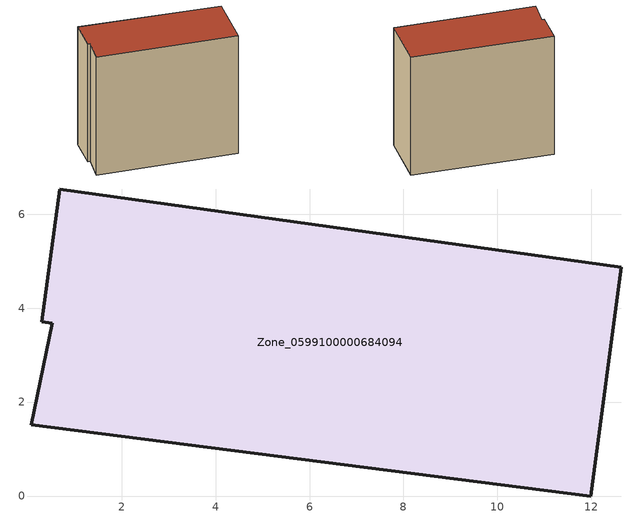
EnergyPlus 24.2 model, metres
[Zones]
Zone_0599100000684094
 floor ground (C_G): 0.52,3.67 0.29,3.71 0.68,6.54 12.64,4.87 11.98,0 0.07,1.52 z0
 wall outside (C_F): 11.98,0 12.64,4.87 0.68,6.54 0.29,3.71 0.52,3.67 0.07,1.52 11.98,0 z0:11.07
 roof outside (C_R): 0.52,3.67 0.07,1.52 11.98,0 12.64,4.87 0.68,6.54 0.29,3.71 z11.07
[BUILDING]
Pand.0599100000684094: North Axis=0; Terrain=City; Loads Convergence Tolerance Value=0.04; Temperature Convergence Tolerance Value=0.4; Solar Distribution=FullExterior; Maximum Number of Warmup Days=25; Minimum Number of Warmup Days=1
[Site:Location]
Rotterdam.The.Hague.AP_ZH_NLD Design_Conditions: Latitude=51.96; Longitude=4.45; Time Zone=1; Elevation=-4.5
[SITE:GROUNDTEMPERATURE:BUILDINGSURFACE]
18, 18, 18, 18, 18, 18, 18, 18, 18, 18, 18, 18
[MATERIAL] Thermal Absorptance=0.9; Solar Absorptance=0.7; Visible Absorptance=0.7
Name | Roughness | Thickness | Conductivity | Density | Specific Heat
G.TI.1946 | MediumSmooth | 0.15 | 1 | 540 | 1210
F.TI.1946 | Rough | 0.3 | 0.857143 | 1920 | 840
R.TI.1946 | MediumRough | 0.2 | 0.1 | 1500 | 1000
[CONSTRUCTION]
C_G: G.TI.1946
C_F: F.TI.1946
C_R: R.TI.1946
[ZONE]
Zone_0599100000684094: Type=1; Multiplier=1; Ceiling Height=Autocalculate; Volume=Autocalculate; Floor Area=autocalculate; Part of Total Floor Area=Yes
[ZONEINFILTRATION:DESIGNFLOWRATE]
Infil_Zone_0599100000684094: Zone or ZoneList or Space or SpaceList=Zone_0599100000684094; Schedule=AlwaysOn; Design Flow Rate Calculation Method=Flow/Area; Flow Rate per Floor Area=0.003; Constant Term Coefficient=1; Temperature Term Coefficient=0; Velocity Term Coefficient=0; Velocity Squared Term Coefficient=0
[HVACTEMPLATE:ZONE:IDEALLOADSAIRSYSTEM]
Zone_0599100000684094: Maximum Heating Supply Air Temperature=50; Minimum Cooling Supply Air Temperature=13; Maximum Heating Supply Air Humidity Ratio=0.0156; Minimum Cooling Supply Air Humidity Ratio=0.0077; Heating Limit=NoLimit; Cooling Limit=NoLimit; Dehumidification Control Type=ConstantSensibleHeatRatio; Cooling Sensible Heat Ratio=0.7; Dehumidification Setpoint=60; Humidification Control Type=None; Humidification Setpoint=30; Outdoor Air Method=None; Outdoor Air Flow Rate per Person=0.00944; Outdoor Air Flow Rate per Zone Floor Area=0; Outdoor Air Flow Rate per Zone=0; Demand Controlled Ventilation Type=None; Outdoor Air Economizer Type=NoEconomizer; Heat Recovery Type=None; Sensible Heat Recovery Effectiveness=0.7; Latent Heat Recovery Effectiveness=0.65
[ZONECONTROL:THERMOSTAT]
ThermostatControl_Zone_0599100000684094: Zone or ZoneList=Zone_0599100000684094; Control Type Schedule=DualSetpointControlType; Control 1=Thermostat_Zone_0599100000684094; Temperature Difference Between Cutout And Setpoint=0
[THERMOSTATSETPOINT:DUALSETPOINT]
Thermostat_Zone_0599100000684094: Heating Setpoint Temperature Schedule=HeatingSetpoint_Zone_0599100000684094; Cooling Setpoint Temperature Schedule=CoolingSetpoint_Zone_0599100000684094
[SCHEDULE:COMPACT]
HeatingSetpoint_Zone_0599100000684094: Through: 12/31, For: AllDays, Until: 24:00, 21
CoolingSetpoint_Zone_0599100000684094: Through: 12/31, For: AllDays, Until: 24:00, 24
DualSetpointControlType: Through: 12/31, For: AllDays, Until: 24:00, 4
AlwaysOn: Through: 12/31, For: AllDays, Until: 24:00, 1
